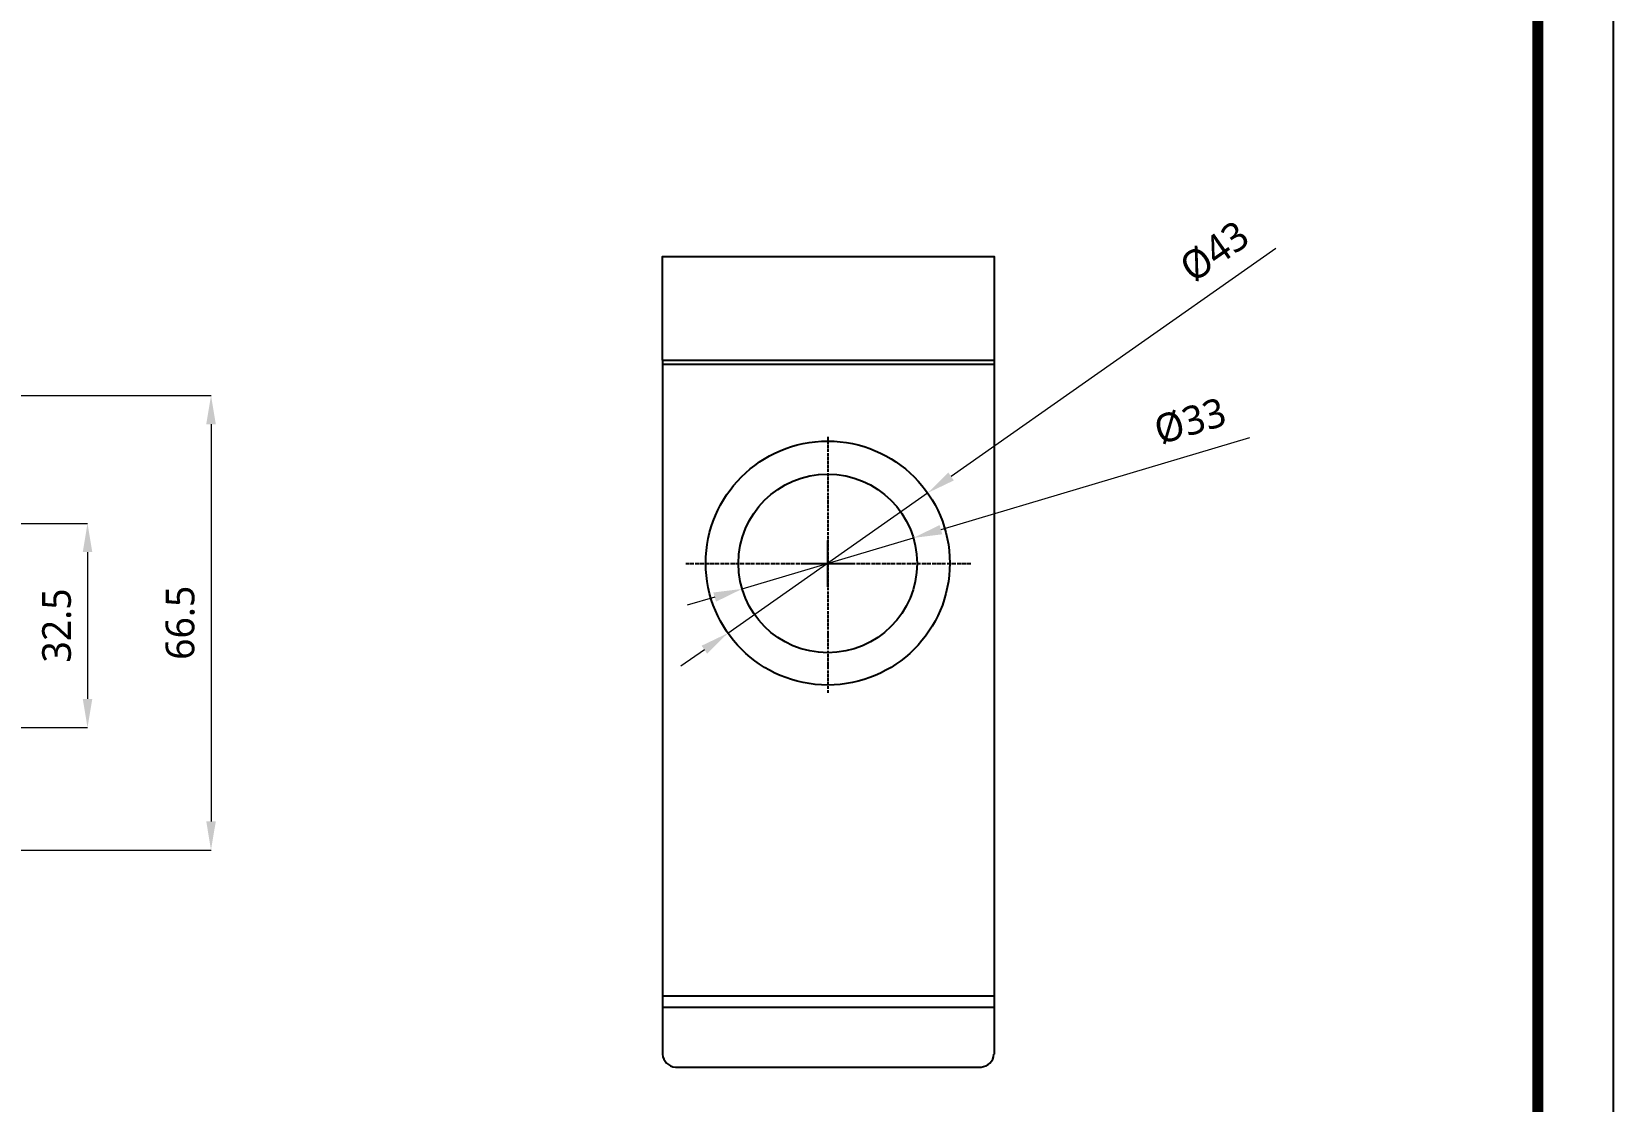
# Model space of a CAD drawing. Extents: x 0 to 651, y -547 to -70.
# Drawn here: x 430.6 to 651, y -368.1 to -219 of the extents above; entities that cross this region are included whole.
import ezdxf

# ---------------------------------------------------------------- set-up
doc = ezdxf.new("R2010")
doc.units = 0
doc.header["$LTSCALE"] = 10
doc.header["$MEASUREMENT"] = 0
doc.header["$PDMODE"] = 3
doc.header["$PDSIZE"] = -10
doc.layers.get('0').update_dxf_attribs({"linetype": 'CONTINUOUS'})
doc.layers.get('DEFPOINTS').update_dxf_attribs({"linetype": 'CONTINUOUS'})
doc.layers.add('PDF2_형상', color=7, linetype='CONTINUOUS')
doc.styles.add('Daelim Dimension', font='NanumGothic.ttf')
doc.dimstyles.new('DEFAULT', dxfattribs={"dimscale": 2, "dimtxt": 2, "dimasz": 2, "dimexe": 0, "dimexo": 2, "dimgap": 1, "dimtad": 1, "dimdec": 0, "dimzin": 9, "dimdsep": 46, "dimtxsty": 'Daelim Dimension', "dimcen": 0.5, "dimclrd": 5, "dimclre": 5, "dimclrt": 256, "dimadec": 1, "dimazin": 0, "dimtfac": 1, "dimtdec": 0, "dimtix": 1, "dimtmove": 0, "dimatfit": 3, "dimfxl": 0, "dimtolj": 1, "dimtzin": 1, "dimlwd": 9, "dimlwe": 9, "dimarcsym": 0})

# ---------------------------------------------------------------- blocks, each defined once
blk = doc.blocks.new('*D0')
at = {"color": 5, "linetype": 'ByBlock', "lineweight": 9, "ltscale": 0.5}
for p, q in [((416.16, -269.72), (455.57, -269.72)), ((455.57, -273.72), (455.57, -329.08)), ((416.16, -333.08), (455.57, -333.08))]:
    blk.add_line(p, q, dxfattribs=at)
at = {"color": 5, "ltscale": 0.5}
for points in [[(454.91, -273.72), (456.24, -273.72), (455.57, -269.72)], [(454.91, -329.08), (456.24, -329.08), (455.57, -333.08)]]:
    blk.add_solid(points, dxfattribs=at)
at = {"layer": 'DEFPOINTS', "color": 0, "ltscale": 0.5}
for p in [(412.16, -269.72), (412.16, -333.08), (455.57, -333.08)]:
    blk.add_point(p, dxfattribs=at)
at = {"ltscale": 0.5, "insert": (451.29, -301.4), "char_height": 4, "attachment_point": 5, "rotation": 90, "style": 'Daelim Dimension'}
blk.add_mtext('\\A1;66.5', dxfattribs=at)
blk = doc.blocks.new('*D1')
at = {"color": 5, "linetype": 'ByBlock', "lineweight": 9, "ltscale": 0.5}
for p, q in [((398.9, -287.55), (438.36, -287.55)), ((438.36, -291.55), (438.36, -312.01)), ((398.9, -316.01), (438.36, -316.01))]:
    blk.add_line(p, q, dxfattribs=at)
at = {"color": 5, "ltscale": 0.5}
for points in [[(437.7, -291.55), (439.03, -291.55), (438.36, -287.55)], [(437.7, -312.01), (439.03, -312.01), (438.36, -316.01)]]:
    blk.add_solid(points, dxfattribs=at)
at = {"layer": 'DEFPOINTS', "color": 0, "ltscale": 0.5}
for p in [(394.9, -287.55), (394.9, -316.01), (438.36, -316.01)]:
    blk.add_point(p, dxfattribs=at)
at = {"ltscale": 0.5, "insert": (434.08, -301.78), "char_height": 4, "attachment_point": 5, "rotation": 90, "style": 'Daelim Dimension'}
blk.add_mtext('\\A1;32.5', dxfattribs=at)
blk = doc.blocks.new('*D8')
at = {"color": 5, "linetype": 'ByBlock', "lineweight": 9, "ltscale": 0.5}
for p, q in [((603.98, -249.24), (558.71, -281.02)), ((527.6, -302.85), (555.44, -283.31)), ((524.33, -305.15), (521.05, -307.45))]:
    blk.add_line(p, q, dxfattribs=at)
at = {"color": 5, "ltscale": 0.5}
for points in [[(558.33, -280.47), (559.09, -281.56), (555.44, -283.31)], [(523.94, -304.6), (524.71, -305.7), (527.6, -302.85)]]:
    blk.add_solid(points, dxfattribs=at)
at = {"layer": 'DEFPOINTS', "color": 0, "ltscale": 0.5}
for p in [(555.44, -283.31), (527.6, -302.85)]:
    blk.add_point(p, dxfattribs=at)
at = {"ltscale": 0.5, "insert": (595.43, -249.67), "char_height": 4, "attachment_point": 5, "rotation": 35.0653, "style": 'Daelim Dimension'}
blk.add_mtext('\\A1;%%C43', dxfattribs=at)
blk = doc.blocks.new('*D9')
at = {"color": 5, "linetype": 'ByBlock', "lineweight": 9, "ltscale": 0.5}
for p, q in [((600.27, -275.63), (557.29, -288.43)), ((529.59, -296.68), (553.45, -289.57)), ((525.76, -297.82), (521.93, -298.96))]:
    blk.add_line(p, q, dxfattribs=at)
at = {"color": 5, "ltscale": 0.5}
for points in [[(557.1, -287.79), (557.48, -289.07), (553.45, -289.57)], [(525.57, -297.18), (525.95, -298.46), (529.59, -296.68)]]:
    blk.add_solid(points, dxfattribs=at)
at = {"layer": 'DEFPOINTS', "color": 0, "ltscale": 0.5}
for p in [(553.45, -289.57), (529.59, -296.68)]:
    blk.add_point(p, dxfattribs=at)
at = {"ltscale": 0.5, "insert": (592.02, -273.33), "char_height": 4, "attachment_point": 5, "rotation": 16.5868, "style": 'Daelim Dimension'}
blk.add_mtext('\\A1;%%C33', dxfattribs=at)

msp = doc.modelspace()

# ---------------------------------------------------------------- linework, layer by layer
at = {"ltscale": 0.5}
for p, q in [((518.49, -264.79), (518.49, -265.36)), ((564.69, -264.79), (564.69, -265.36))]:
    msp.add_line(p, q, dxfattribs=at)
msp.add_lwpolyline([(0, -546.9), (651, -546.9), (651, -69.9), (0, -69.9)], close=True, dxfattribs=at)
at = {"color": 5, "linetype": 'ByBlock', "lineweight": 200, "const_width": 1.5}
msp.add_lwpolyline([(10.47, -526.47), (640.47, -526.47), (640.47, -80.97), (10.47, -80.97)], close=True, dxfattribs=at)
at = {"ltscale": 0.5}
for centre, radius, start, end in [((520.48, -361.35), 2, 185.3178, 264.6819), ((562.72, -361.37), 1.97, 274.7931, 355.2055)]:
    msp.add_arc(centre, radius, start, end, dxfattribs=at)
at = {"layer": 'PDF2_형상', "lineweight": -3}
for points in [[(518.49, -264.79), (518.49, -250.37), (564.69, -250.37), (564.69, -264.79)], [(518.49, -264.79), (564.69, -264.79)], [(518.49, -265.36), (564.69, -265.36)], [(518.49, -265.36), (518.49, -361.54)], [(564.69, -265.36), (564.69, -361.54)], [(541.54, -275.5), (541.54, -275.98)], [(541.54, -276.07), (541.54, -276.55)], [(541.54, -276.64), (541.54, -277.12)], [(541.54, -277.21), (541.54, -277.59)], [(541.54, -277.78), (541.54, -278.16)], [(541.54, -278.26), (541.54, -278.73)], [(541.54, -278.82), (541.54, -279.3)], [(541.54, -279.39), (541.54, -279.87)], [(541.54, -279.96), (541.54, -280.34)], [(541.54, -280.53), (541.54, -280.91)], [(541.54, -281.01), (541.54, -281.48)], [(541.54, -281.58), (541.54, -282.05)], [(541.54, -282.14), (541.54, -282.62)], [(541.54, -282.71), (541.54, -283.09)], [(541.54, -283.28), (541.54, -283.66)], [(541.54, -283.76), (541.54, -284.23)], [(541.54, -284.33), (541.54, -284.8)], [(541.54, -284.9), (541.54, -285.37)], [(541.54, -285.46), (541.54, -285.84)], [(541.54, -286.03), (541.54, -286.41)], [(541.54, -286.51), (541.54, -286.98)], [(541.54, -287.08), (541.54, -287.55)], [(541.54, -287.65), (541.54, -288.12)], [(541.54, -288.22), (541.54, -288.59)], [(541.54, -288.78), (541.54, -289.16)], [(541.54, -289.26), (541.54, -289.73)], [(541.54, -289.83), (541.54, -290.3)], [(541.54, -296.37), (541.54, -289.92)], [(541.54, -296.37), (541.54, -289.92)], [(541.54, -290.4), (541.54, -290.87)], [(521.72, -293.15), (522.19, -293.15)], [(522.29, -293.15), (522.86, -293.15)], [(523.05, -293.15), (523.62, -293.15)], [(523.71, -293.15), (524.28, -293.15)], [(524.47, -293.15), (525.04, -293.15)], [(525.13, -293.15), (525.7, -293.15)], [(525.8, -293.15), (526.37, -293.15)], [(526.56, -293.15), (527.13, -293.15)], [(527.22, -293.15), (527.79, -293.15)], [(527.98, -293.15), (528.55, -293.15)], [(528.64, -293.15), (529.21, -293.15)], [(529.31, -293.15), (529.88, -293.15)], [(530.07, -293.15), (530.64, -293.15)], [(530.73, -293.15), (531.3, -293.15)], [(531.49, -293.15), (532.06, -293.15)], [(532.15, -293.15), (532.72, -293.15)], [(532.82, -293.15), (533.39, -293.15)], [(533.58, -293.15), (534.15, -293.15)], [(534.24, -293.15), (534.81, -293.15)], [(535, -293.15), (535.57, -293.15)], [(535.66, -293.15), (536.23, -293.15)], [(536.33, -293.15), (536.9, -293.15)], [(537.09, -293.15), (537.65, -293.15)], [(537.75, -293.15), (538.32, -293.15)], [(538.32, -293.15), (544.86, -293.15)], [(538.32, -293.15), (544.86, -293.15)], [(538.51, -293.15), (539.08, -293.15)], [(539.17, -293.15), (539.74, -293.15)], [(539.84, -293.15), (540.41, -293.15)], [(540.6, -293.15), (541.16, -293.15)], [(541.26, -293.15), (541.83, -293.15)], [(541.54, -290.97), (541.54, -291.35)], [(541.54, -291.54), (541.54, -291.91)], [(541.54, -292.01), (541.54, -292.48)], [(541.54, -292.58), (541.54, -293.05)], [(541.54, -293.15), (541.54, -293.62)], [(542.02, -293.15), (542.59, -293.15)], [(542.68, -293.15), (543.25, -293.15)], [(543.35, -293.15), (543.92, -293.15)], [(544.11, -293.15), (544.67, -293.15)], [(544.77, -293.15), (545.34, -293.15)], [(545.53, -293.15), (546.1, -293.15)], [(546.19, -293.15), (546.76, -293.15)], [(546.86, -293.15), (547.43, -293.15)], [(547.61, -293.15), (548.18, -293.15)], [(548.28, -293.15), (548.85, -293.15)], [(549.04, -293.15), (549.61, -293.15)], [(549.7, -293.15), (550.27, -293.15)], [(550.37, -293.15), (550.93, -293.15)], [(551.12, -293.15), (551.69, -293.15)], [(551.79, -293.15), (552.36, -293.15)], [(552.55, -293.15), (553.12, -293.15)], [(553.21, -293.15), (553.78, -293.15)], [(553.88, -293.15), (554.44, -293.15)], [(554.63, -293.15), (555.2, -293.15)], [(555.3, -293.15), (555.87, -293.15)], [(556.06, -293.15), (556.63, -293.15)], [(556.72, -293.15), (557.29, -293.15)], [(557.38, -293.15), (557.95, -293.15)], [(558.14, -293.15), (558.71, -293.15)], [(558.81, -293.15), (559.38, -293.15)], [(559.57, -293.15), (560.14, -293.15)], [(560.23, -293.15), (560.8, -293.15)], [(560.89, -293.15), (561.46, -293.15)], [(541.54, -293.72), (541.54, -294.1)], [(541.54, -294.29), (541.54, -294.67)], [(541.54, -294.76), (541.54, -295.23)], [(541.54, -295.33), (541.54, -295.8)], [(541.54, -295.9), (541.54, -296.37)], [(541.54, -296.47), (541.54, -296.85)], [(541.54, -297.04), (541.54, -297.42)], [(541.54, -297.51), (541.54, -297.99)], [(541.54, -298.08), (541.54, -298.55)], [(541.54, -298.65), (541.54, -299.12)], [(541.54, -299.22), (541.54, -299.6)], [(541.54, -299.79), (541.54, -300.17)], [(541.54, -300.26), (541.54, -300.74)], [(541.54, -300.83), (541.54, -301.31)], [(541.54, -301.4), (541.54, -301.87)], [(541.54, -301.97), (541.54, -302.35)], [(541.54, -302.54), (541.54, -302.92)], [(541.54, -303.01), (541.54, -303.49)], [(541.54, -303.58), (541.54, -304.06)], [(541.54, -304.15), (541.54, -304.63)], [(541.54, -304.72), (541.54, -305.1)], [(541.54, -305.29), (541.54, -305.67)], [(541.54, -305.76), (541.54, -306.24)], [(541.54, -306.33), (541.54, -306.81)], [(541.54, -306.9), (541.54, -307.38)], [(541.54, -307.47), (541.54, -307.85)], [(541.54, -308.04), (541.54, -308.42)], [(541.54, -308.51), (541.54, -308.99)], [(541.54, -309.08), (541.54, -309.56)], [(541.54, -309.65), (541.54, -310.13)], [(541.54, -310.22), (541.54, -310.6)], [(541.54, -310.79), (541.54, -311.17)], [(518.49, -353.38), (518.59, -353.38)], [(518.49, -353.38), (564.69, -353.38)], [(518.49, -354.99), (564.69, -354.99)], [(520.3, -363.34), (562.89, -363.34)]]:
    msp.add_lwpolyline(points, dxfattribs=at)
for centre, radius in [((541.52, -293.08), 17), ((541.52, -293.13), 12.45)]:
    msp.add_circle(centre, radius, dxfattribs=at)

# ---------------------------------------------------------------- dimensions: what is measured, and where the dimension line sits
at = {"ltscale": 0.5}
for p1, p2, text, picture, middle in [((527.6, -302.85), (555.44, -283.31), '%%C43', '*D8', (598.05, -253.4)), ((529.59, -296.68), (553.45, -289.57), '%%C33', '*D9', (593.32, -277.7))]:
    dim = msp.add_diameter_dim_2p(p1=p1, p2=p2, text=text, dimstyle='DEFAULT', override={"dimdec": 1, "dimtdec": 1, "dimfxl": 1.25, "dimarcsym": 1}, dxfattribs=at)
    dim.commit()
    dim.dimension.update_dxf_attribs({"geometry": picture, "text_midpoint": middle, "dimtype": 131})
dim = msp.add_linear_dim(base=(455.57, -333.08), p1=(412.16, -269.72), p2=(412.16, -333.08), angle=90, text='66.5', dimstyle='DEFAULT', override={"dimdec": 1, "dimtdec": 1, "dimfxl": 1.25, "dimarcsym": 1}, dxfattribs=at)
dim.commit()
dim.dimension.update_dxf_attribs({"geometry": '*D0', "text_midpoint": (451.29, -301.4)})
dim = msp.add_aligned_dim(p1=(394.9, -287.55), p2=(394.9, -316.01), distance=43.47, text='32.5', dimstyle='DEFAULT', override={"dimdec": 1, "dimtdec": 1, "dimfxl": 1.25, "dimarcsym": 1}, dxfattribs=at)
dim.commit()
dim.dimension.update_dxf_attribs({"geometry": '*D1', "text_midpoint": (434.08, -301.78)})

doc.saveas('drawing.dxf')
